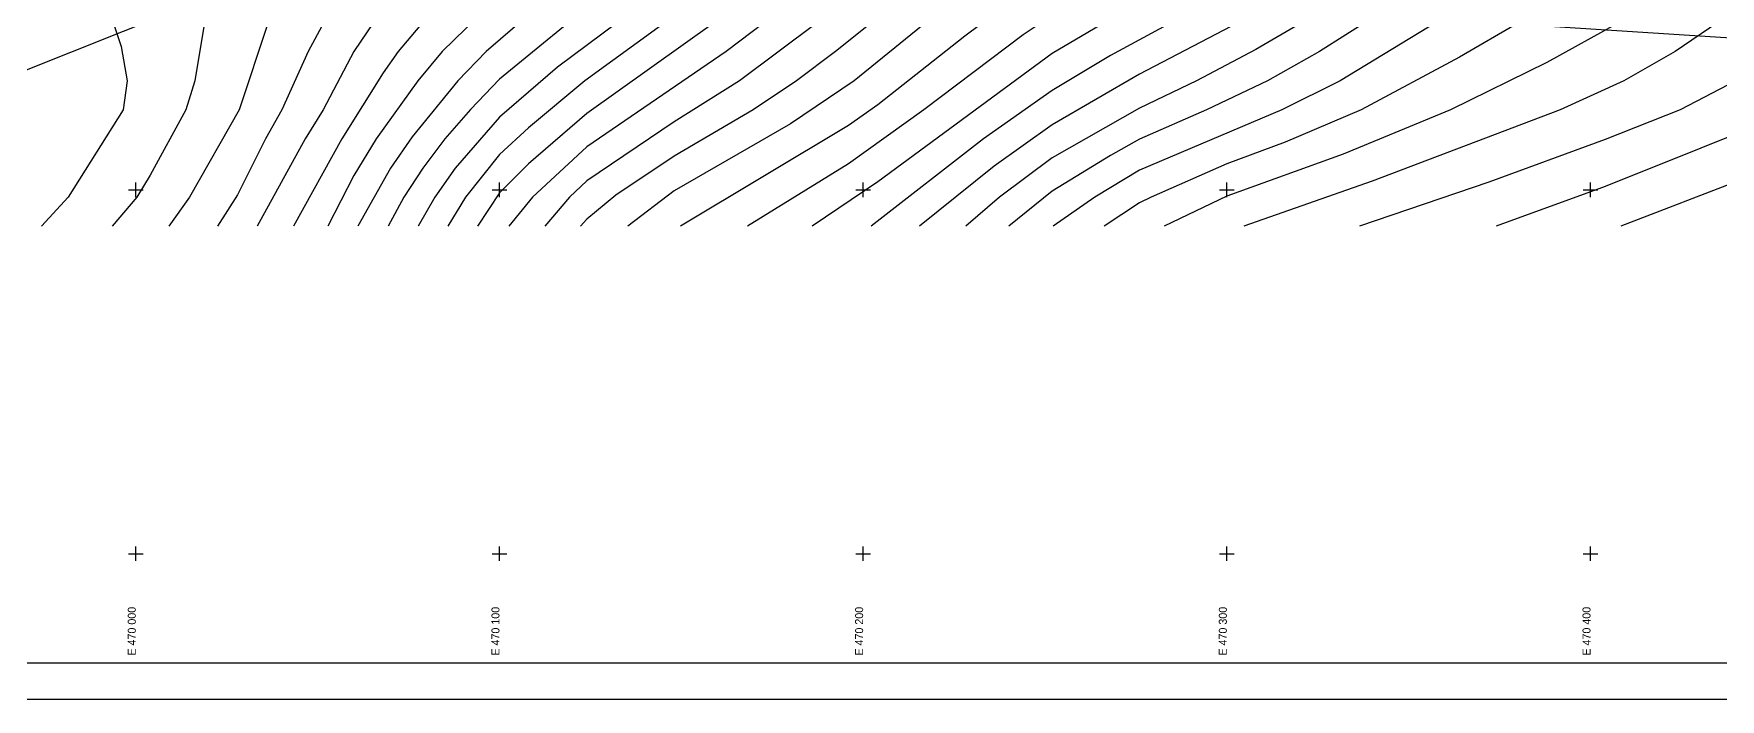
# Model space of a CAD drawing. Header units: metres. Extents: x 469740 to 470929, y 4329760 to 4330601.
# Drawn here: x 469971.9 to 470435.7, y 4329760 to 4329942.9 of the extents above; entities that cross this region are included whole.
import ezdxf

# ---------------------------------------------------------------- set-up
doc = ezdxf.new("R2010")
doc.units = ezdxf.units.M
for name, color, linetype in [('EXISTING-OHL-33KV', 6, 'Continuous'), ('GRID-COORDINATES', 8, 'Continuous'), ('STREAM-DRY', 150, 'Continuous'), ('TITLE-FRAME', 7, 'Continuous'), ('TOPO-CONTOUR-MAJOR', 8, 'Continuous'), ('TOPO-CONTOUR-MINOR', 252, 'Continuous')]:
    doc.layers.add(name, color=color, linetype=linetype)

# ---------------------------------------------------------------- blocks, each defined once
blk = doc.blocks.new('FRAME_A0')
at = {"layer": 'TITLE-FRAME'}
for points in [[(0, 0), (1189, 0), (1189, 841), (0, 841)], [(20, 10), (1179, 10), (1179, 831), (20, 831)]]:
    blk.add_lwpolyline(points, close=True, dxfattribs=at)

msp = doc.modelspace()

# ---------------------------------------------------------------- linework, layer by layer
at = {"layer": 'EXISTING-OHL-33KV'}
msp.add_lwpolyline([(469848.39, 4329979.66), (469908.27, 4329975.82), (469968.14, 4329971.98), (470028.02, 4329968.14), (470087.9, 4329964.3), (470147.77, 4329960.47), (470207.65, 4329956.63), (470267.53, 4329952.79), (470327.4, 4329948.95), (470387.28, 4329945.11), (470447.16, 4329941.27), (470507.04, 4329937.44), (470566.91, 4329933.6)], dxfattribs=at)
at = {"layer": 'GRID-COORDINATES'}
for p, q in [((469998, 4329900), (470002, 4329900)), ((470000, 4329898), (470000, 4329902)), ((470098, 4329900), (470102, 4329900)), ((470100, 4329898), (470100, 4329902)), ((470198, 4329900), (470202, 4329900)), ((470200, 4329898), (470200, 4329902)), ((470298, 4329900), (470302, 4329900)), ((470300, 4329898), (470300, 4329902)), ((470398, 4329900), (470402, 4329900)), ((470400, 4329898), (470400, 4329902)), ((469998, 4329800), (470002, 4329800)), ((470000, 4329798), (470000, 4329802)), ((470098, 4329800), (470102, 4329800)), ((470100, 4329798), (470100, 4329802)), ((470198, 4329800), (470202, 4329800)), ((470200, 4329798), (470200, 4329802)), ((470298, 4329800), (470302, 4329800)), ((470300, 4329798), (470300, 4329802)), ((470398, 4329800), (470402, 4329800)), ((470400, 4329798), (470400, 4329802))]:
    msp.add_line(p, q, dxfattribs=at)
at = {"layer": 'STREAM-DRY'}
msp.add_lwpolyline([(470275, 4330000), (470237.5, 4330018.75), (470200, 4330025), (470150, 4330015), (470100, 4329995), (470025, 4329955), (469925, 4329915), (469900, 4329910), (469875, 4329900)], dxfattribs=at)
at = {"layer": 'TOPO-CONTOUR-MAJOR'}
for points in [[(469956, 4330020.43), (470020, 4330035.11), (470052, 4330041.2), (470076, 4330044.48), (470100, 4330046.84), (470124, 4330047.77), (470140, 4330046.25), (470148, 4330045.13), (470156, 4330042.36), (470164, 4330038.18), (470172, 4330032.39), (470177.98, 4330026), (470177.79, 4330018), (470176.08, 4330002), (470163.73, 4329978), (470157.63, 4329970), (470141.85, 4329954), (470132.43, 4329946), (470116, 4329933.73), (470100, 4329919.95), (470087.86, 4329906), (470082.2, 4329898), (470077.64, 4329890)], [(469860, 4329993.98), (469876, 4329991.06), (469900, 4329987.98), (469924, 4329987.6), (469948, 4329989.91), (470004, 4329999.9), (470019.41, 4330002), (470028, 4330002.61), (470052, 4330001.97), (470060, 4329999.83), (470068, 4329996.94), (470073.8, 4329994), (470076, 4329991.6), (470079.27, 4329986), (470082.61, 4329978), (470079.41, 4329970), (470074.18, 4329962), (470070.23, 4329954), (470065.41, 4329946), (470060, 4329938), (470051.52, 4329922), (470046.61, 4329914), (470033.41, 4329890)], [(470202.38, 4329946), (470192.36, 4329938), (470181.67, 4329930), (470169.78, 4329922), (470148, 4329909.31), (470132, 4329898.53), (470124, 4329891.93), (470122.32, 4329890)], [(470284.77, 4329946), (470268, 4329936.96), (470252, 4329927.31), (470233.13, 4329914), (470202.23, 4329890)], [(470380.35, 4329946), (470364, 4329936.44), (470336.95, 4329922), (470316, 4329913.14), (470300, 4329907.14), (470279.23, 4329898), (470276, 4329896.46), (470266.26, 4329890)], [(470476, 4329916.03), (470408.38, 4329890)]]:
    msp.add_lwpolyline(points, dxfattribs=at)
at = {"layer": 'TOPO-CONTOUR-MINOR'}
for points in [[(469948, 4330047.7), (469980, 4330054.57), (470076, 4330080.39), (470100, 4330086.02), (470124, 4330089.95), (470148, 4330092.15), (470172, 4330092.78), (470196, 4330091.07), (470204, 4330089.73), (470220, 4330085.76), (470228, 4330083.23), (470248.76, 4330074), (470277.3, 4330050), (470287.86, 4330026), (470286.69, 4330018), (470282.33, 4330002), (470276, 4329993.61), (470258.52, 4329978), (470236.96, 4329962), (470197.55, 4329930), (470180, 4329918.13), (470148, 4329899.71), (470135.3, 4329890)], [(469948, 4330029.02), (469972, 4330033.76), (470028, 4330047.92), (470052, 4330053.1), (470076, 4330057.17), (470100, 4330060.56), (470124, 4330062.91), (470148, 4330063.56), (470172, 4330061.49), (470180, 4330059.86), (470196, 4330055.09), (470207.58, 4330050), (470212, 4330040.67), (470217.88, 4330026), (470206.96, 4330002), (470196, 4329987.06), (470190.07, 4329978), (470183.47, 4329970), (470168.17, 4329954), (470159.13, 4329946), (470124, 4329921.03), (470108, 4329907.2), (470100, 4329899.16), (470093.98, 4329890)], [(469956, 4330015.03), (469980, 4330020.27), (470002.01, 4330026), (470028, 4330031.27), (470052, 4330034.95), (470076, 4330037.33), (470100, 4330038.59), (470124, 4330037.79), (470132, 4330036.25), (470148, 4330031.69), (470156, 4330027.07), (470157.46, 4330026), (470159.93, 4330018), (470161.8, 4330002), (470158.84, 4329994), (470151.11, 4329978), (470144.75, 4329970), (470128.69, 4329954), (470100, 4329930.47), (470092, 4329922.1), (470085.02, 4329914), (470078.96, 4329906), (470073.74, 4329898), (470069.39, 4329890)], [(469956, 4330009.58), (469980, 4330014.47), (470028, 4330025.63), (470052, 4330028.7), (470076, 4330030.18), (470100, 4330030.33), (470124, 4330027.81), (470130.04, 4330026), (470139.01, 4330018), (470143.73, 4330010), (470147.08, 4330002), (470144.55, 4329994), (470137.52, 4329978), (470131.32, 4329970), (470124, 4329962.77), (470114.8, 4329954), (470096.33, 4329938), (470088.54, 4329930), (470076, 4329914.61), (470070.06, 4329906), (470061.1, 4329890)], [(469956, 4330004.14), (470028, 4330018.2), (470052, 4330020.9), (470068, 4330021.3), (470076, 4330021.44), (470100, 4330019.43), (470108, 4330016.85), (470116, 4330013.35), (470122.01, 4330010), (470124, 4330008.71), (470129.44, 4330002), (470128.46, 4329994), (470123.24, 4329978), (470116.21, 4329970), (470108, 4329962.23), (470100.56, 4329954), (470084.25, 4329938), (470077.57, 4329930), (470066.1, 4329914), (470060, 4329903.97), (470052.82, 4329890)], [(469860, 4329999.36), (469876, 4329996.64), (469900, 4329993.96), (469924, 4329993.98), (469948, 4329996.62), (469996, 4330005.73), (470020, 4330009.42), (470028, 4330010.41), (470052, 4330011.54), (470076, 4330009.84), (470092, 4330006.47), (470100, 4330004.31), (470104.24, 4330002), (470106.61, 4329994), (470104.91, 4329978), (470099.47, 4329970), (470091.49, 4329962), (470085.49, 4329954), (470072.15, 4329938), (470068, 4329932.17), (470056.65, 4329914), (470043.4, 4329890)], [(469860, 4329988.4), (469876, 4329985.37), (469900, 4329981.99), (469924, 4329981.23), (469948, 4329983.02), (469996, 4329989.67), (470004, 4329990.45), (470020, 4329990.93), (470028, 4329990.53), (470036, 4329988.61), (470044, 4329986.04), (470052, 4329982.02), (470056.75, 4329978), (470058.02, 4329970), (470054.66, 4329954), (470051.74, 4329946), (470047.39, 4329938), (470040.14, 4329922), (470035.64, 4329914), (470028, 4329898.66), (470022.47, 4329890)], [(469860, 4329982.83), (469900, 4329975.64), (469924, 4329974.19), (469948, 4329975.63), (469972, 4329978.53), (469996, 4329980.22), (470004, 4329980.18), (470020, 4329978.33), (470028, 4329974.98), (470033.19, 4329970), (470035.7, 4329962), (470037.39, 4329954), (470036.37, 4329946), (470028.46, 4329922), (470014.77, 4329898), (470009.08, 4329890)], [(469860, 4329977.11), (469876, 4329973.25), (469900, 4329968.37), (469924, 4329965.96), (469948, 4329966.36), (469972, 4329967.93), (469980, 4329967.93), (469996, 4329966.78), (470004, 4329964.29), (470007.67, 4329962), (470012, 4329958.68), (470016.71, 4329954), (470018.91, 4329946), (470016.21, 4329930), (470013.76, 4329922), (470004, 4329904.01), (470000.29, 4329898), (469993.5, 4329890)], [(469860, 4329970.45), (469876, 4329966.08), (469900, 4329960.4), (469924, 4329957.11), (469972, 4329955), (469978.09, 4329954), (469988, 4329949.7), (469993.81, 4329946), (469996, 4329939.42), (469997.63, 4329930), (469996.5, 4329922), (469981.4, 4329898), (469974.04, 4329890)], [(470285.01, 4329970), (470244, 4329942.66), (470216.69, 4329922), (470196, 4329907.19), (470168.2, 4329890)], [(470252, 4329960.17), (470228, 4329942.26), (470204, 4329923.35), (470196, 4329917.74), (470149.77, 4329890)], [(470279.83, 4329954), (470252, 4329937.52), (470204, 4329902.17), (470186.02, 4329890)], [(470442.33, 4329954), (470435.04, 4329946), (470423.27, 4329938), (470409.16, 4329930), (470391.68, 4329922), (470340, 4329902.38), (470304.67, 4329890)], [(470340, 4329947.24), (470325.52, 4329938), (470311.18, 4329930), (470294.45, 4329922), (470276, 4329913.93), (470268, 4329909.49), (470252, 4329899.63), (470240.06, 4329890)], [(470145.59, 4329946), (470123.5, 4329930), (470108, 4329917.05), (470100, 4329909.73), (470090.64, 4329898), (470085.81, 4329890)], [(470172.88, 4329946), (470162.38, 4329938), (470124, 4329911.85), (470109.08, 4329898), (470102.59, 4329890)], [(470187.48, 4329946), (470166.03, 4329930), (470148, 4329918.66), (470124, 4329902.5), (470119.25, 4329898), (470112.46, 4329890)], [(470303.25, 4329946), (470276, 4329931.8), (470252, 4329917.85), (470236, 4329906.53), (470215.51, 4329890)], [(470320.7, 4329946), (470308, 4329938.57), (470291.67, 4329930), (470276, 4329922.5), (470252, 4329908.81), (470237.49, 4329898), (470228.24, 4329890)], [(470357.52, 4329946), (470331.15, 4329930), (470315.11, 4329922), (470276, 4329905.38), (470263.74, 4329898), (470252.23, 4329890)], [(470407.85, 4329946), (470388, 4329934.99), (470361.46, 4329922), (470332, 4329909.8), (470300, 4329898.26), (470282.73, 4329890)], [(470439.97, 4329930), (470424.63, 4329922), (470404, 4329913.87), (470372, 4329902.08), (470336.48, 4329890)], [(470456.62, 4329922), (470404, 4329900.93), (470374.1, 4329890)]]:
    msp.add_lwpolyline(points, dxfattribs=at)

# ---------------------------------------------------------------- block references
at = {"layer": 'TITLE-FRAME'}
msp.add_blockref('FRAME_A0', (469740, 4329760), dxfattribs=at)

# ---------------------------------------------------------------- texts
at = {"layer": 'GRID-COORDINATES'}
for s, p in [('E 470 000', (470000, 4329772)), ('E 470 100', (470100, 4329772)), ('E 470 200', (470200, 4329772)), ('E 470 300', (470300, 4329772)), ('E 470 400', (470400, 4329772))]:
    msp.add_text(s, height=2.2, rotation=90, dxfattribs=at).set_placement(p)

doc.saveas('drawing.dxf')
